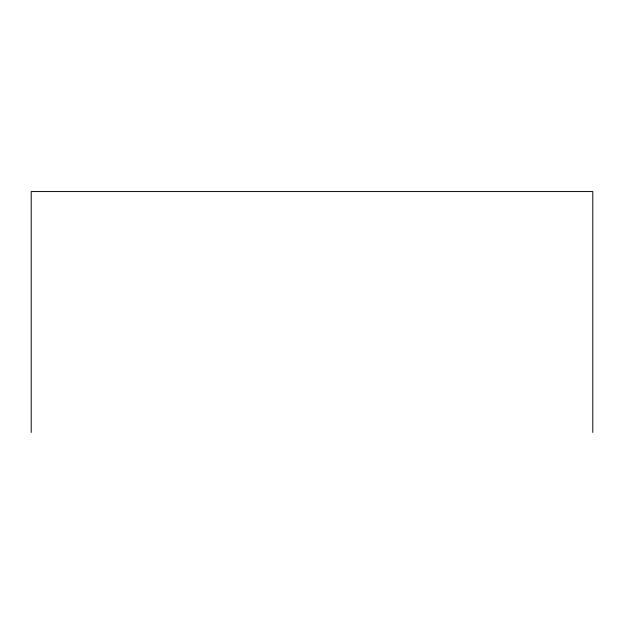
<?xml version="1.0" encoding="UTF-8"?>
<svg xmlns="http://www.w3.org/2000/svg" width="624" height="624" viewBox="0 0 624 624"><rect width="100%" height="100%" fill="white"/><g stroke="black" fill="none" stroke-linecap="round" stroke-linejoin="round"><path stroke-width="0.94" d="M592.8 432.44L592.8 191.56L31.2 191.56L31.2 432.44"/></g></svg>
